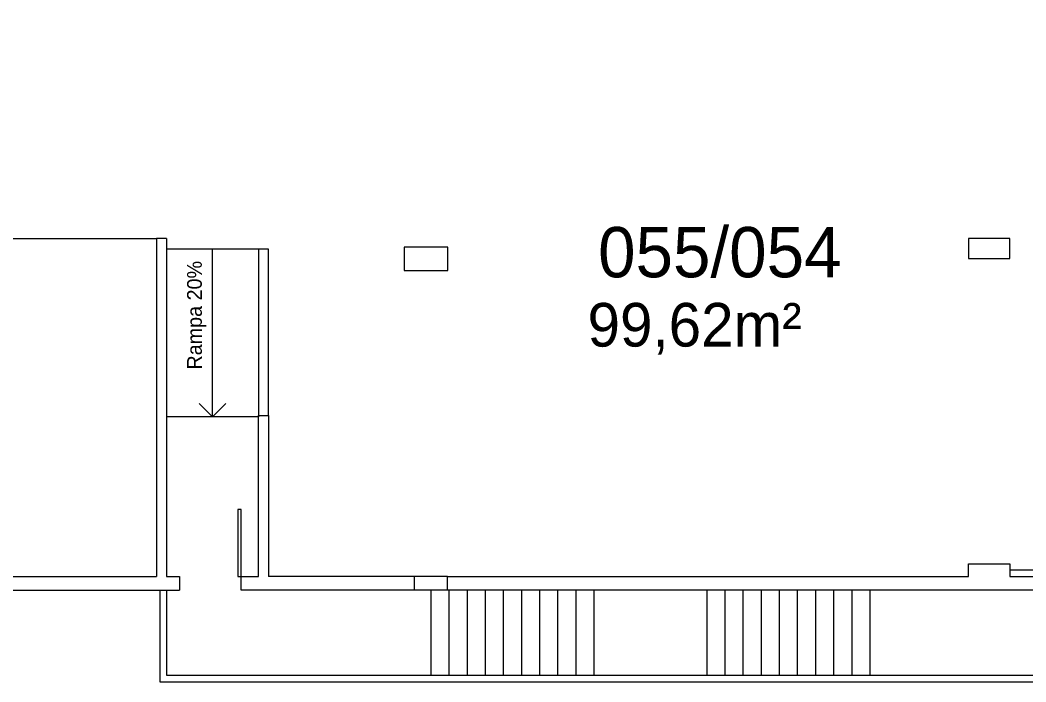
# Model space of a CAD drawing. Header units: metres. Extents: x 2999 to 3109, y 1752 to 1796.
# Drawn here: x 3085.73 to 3100.71, y 1756.78 to 1766.64 of the extents above; entities that cross this region are included whole.
import ezdxf

# ---------------------------------------------------------------- set-up
doc = ezdxf.new("R2010")
doc.units = ezdxf.units.M
doc.layers.add('PAREDES', color=7, linetype='Continuous')
doc.layers.add('VAGAS', color=253, linetype='Continuous')
doc.styles.add('PADRAO MK', font='')
doc.styles.add('ROMANS', font='romans', dxfattribs={"height": 0.16})
doc.styles.get("Standard").update_dxf_attribs({"font": 'arial.ttf'})
doc.styles.get('PADRAO MK').set_extended_font_data('AvantGarde Bk BT')
doc.dimstyles.new('Cota', dxfattribs={"dimtxt": 0.07, "dimasz": 0.08, "dimexe": 0.04, "dimexo": 0.04, "dimgap": 0.02, "dimtad": 1, "dimtxsty": 'Standard', "dimcen": 2.5, "dimclrd": 252, "dimclre": 252, "dimadec": 0, "dimazin": 0, "dimtfac": 1, "dimtmove": 0, "dimatfit": 3, "dimfxl": 1, "dimarcsym": 0})

# ---------------------------------------------------------------- blocks, each defined once
blk = doc.blocks.new('*D9')
at = {"layer": 'DEFPOINTS', "color": 0, "transparency": 16777216}
for p in [(3055.03, 1790.49), (3101.001, 1756.777), (3108.221, 1756.777)]:
    blk.add_point(p, dxfattribs=at)
at = {"layer": 'VAGAS', "color": 1, "lineweight": -2, "transparency": 16777216}
for p, q in [((3055.33, 1790.49), (3108.721, 1790.49)), ((3108.221, 1790.14), (3108.221, 1757.127)), ((3101.301, 1756.777), (3108.721, 1756.777))]:
    blk.add_line(p, q, dxfattribs=at)
at = {"layer": 'VAGAS', "color": 1, "transparency": 16777216}
for points in [[(3108.163, 1790.14), (3108.28, 1790.14), (3108.221, 1790.49)], [(3108.163, 1757.127), (3108.28, 1757.127), (3108.221, 1756.777)]]:
    blk.add_solid(points, dxfattribs=at)
at = {"layer": 'VAGAS', "color": 7, "transparency": 16777216, "insert": (3107.407, 1773.634), "char_height": 0.16, "attachment_point": 5, "rotation": 90, "style": 'ROMANS'}
blk.add_mtext('{\\H7.5x;33,71}', dxfattribs=at)
blk = doc.blocks.new('_ArchTick')
at = {"color": 0, "linetype": 'ByBlock', "const_width": 0.15}
blk.add_lwpolyline([(-0.5, -0.5), (0.5, 0.5)], dxfattribs=at)

msp = doc.modelspace()

# ---------------------------------------------------------------- linework, layer by layer
at = {"layer": 'PAREDES', "color": 253, "lineweight": 0}
for p, q in [((3084.187, 1763.386), (3087.762, 1763.386)), ((3087.762, 1763.386), (3087.762, 1758.347)), ((3087.912, 1763.386), (3087.762, 1763.386)), ((3087.912, 1763.386), (3087.912, 1758.347)), ((3092.103, 1763.257), (3091.453, 1763.257)), ((3091.453, 1763.257), (3091.453, 1762.907)), ((3092.103, 1762.907), (3092.103, 1763.257)), ((3099.853, 1763.387), (3099.853, 1763.087)), ((3100.473, 1763.387), (3099.853, 1763.387)), ((3100.473, 1763.087), (3100.473, 1763.387)), ((3089.282, 1763.227), (3087.912, 1763.227)), ((3088.597, 1761.127), (3088.597, 1763.227)), ((3089.432, 1763.227), (3089.282, 1763.227)), ((3089.282, 1763.227), (3089.282, 1760.727)), ((3089.432, 1760.748), (3089.432, 1763.227)), ((3099.853, 1763.087), (3100.473, 1763.087)), ((3091.453, 1762.907), (3092.103, 1762.907)), ((3088.597, 1760.727), (3088.597, 1761.127)), ((3088.597, 1760.727), (3088.397, 1760.927)), ((3088.797, 1760.927), (3088.597, 1760.727)), ((3089.282, 1760.727), (3087.912, 1760.727)), ((3089.282, 1758.348), (3089.282, 1760.748)), ((3089.282, 1760.748), (3089.432, 1760.748)), ((3089.432, 1760.748), (3089.432, 1758.348)), ((3089.022, 1759.348), (3088.972, 1759.348)), ((3088.972, 1759.348), (3088.972, 1758.348)), ((3089.022, 1758.348), (3089.022, 1759.348)), ((3099.853, 1758.347), (3099.853, 1758.537)), ((3099.853, 1758.537), (3100.473, 1758.537)), ((3100.473, 1758.537), (3100.473, 1758.347)), ((3084.012, 1758.347), (3087.762, 1758.347)), ((3087.912, 1758.347), (3088.107, 1758.347)), ((3088.107, 1758.347), (3088.107, 1758.147)), ((3088.972, 1758.348), (3089.022, 1758.348)), ((3089.022, 1758.348), (3089.282, 1758.348)), ((3089.022, 1758.147), (3089.022, 1758.348)), ((3091.598, 1758.347), (3089.432, 1758.348)), ((3092.098, 1758.347), (3091.598, 1758.347)), ((3091.598, 1758.347), (3091.598, 1758.147)), ((3092.098, 1758.348), (3099.853, 1758.348)), ((3092.098, 1758.147), (3092.098, 1758.347)), ((3100.473, 1758.447), (3102.443, 1758.447)), ((3100.473, 1758.347), (3102.403, 1758.347)), ((3074.452, 1758.147), (3088.107, 1758.147)), ((3087.812, 1758.147), (3087.812, 1756.777)), ((3087.912, 1758.147), (3087.912, 1756.877)), ((3102.643, 1758.147), (3089.022, 1758.147)), ((3091.852, 1756.877), (3091.852, 1758.147)), ((3092.122, 1756.877), (3092.122, 1758.147)), ((3092.392, 1756.877), (3092.392, 1758.147)), ((3092.662, 1756.877), (3092.662, 1758.147)), ((3092.932, 1756.877), (3092.932, 1758.147)), ((3093.202, 1756.935), (3093.202, 1758.147)), ((3093.472, 1756.877), (3093.472, 1758.147)), ((3093.742, 1756.877), (3093.742, 1758.147)), ((3094.012, 1756.877), (3094.012, 1758.147)), ((3094.282, 1756.877), (3094.282, 1758.147)), ((3095.961, 1756.877), (3095.961, 1758.147)), ((3096.231, 1756.877), (3096.231, 1758.147)), ((3096.501, 1756.877), (3096.501, 1758.147)), ((3096.771, 1756.877), (3096.771, 1758.147)), ((3097.041, 1756.877), (3097.041, 1758.147)), ((3097.311, 1756.877), (3097.311, 1758.147)), ((3097.581, 1756.877), (3097.581, 1758.147)), ((3097.851, 1756.877), (3097.851, 1758.147)), ((3098.121, 1756.877), (3098.121, 1758.147)), ((3098.391, 1756.877), (3098.391, 1758.147)), ((3087.912, 1756.877), (3093.144, 1756.877)), ((3093.144, 1756.877), (3100.901, 1756.877)), ((3093.202, 1756.877), (3093.202, 1756.935)), ((3087.812, 1756.777), (3093.044, 1756.777)), ((3093.044, 1756.777), (3101.001, 1756.777))]:
    msp.add_line(p, q, dxfattribs=at)

# ---------------------------------------------------------------- texts
at = {"layer": 'PAREDES', "color": 253, "lineweight": 0, "style": 'PADRAO MK'}
for s, height, p in [('055/054', 0.75, (3094.339, 1762.807)), ('99,62m²', 0.65, (3094.182, 1761.775))]:
    msp.add_text(s, height=height, dxfattribs=at).set_placement(p)
msp.add_text('Rampa 20%%%', height=0.22, rotation=90, dxfattribs=at).set_placement((3088.438, 1761.432))

# ---------------------------------------------------------------- dimensions: what is measured, and where the dimension line sits
at = {"layer": 'VAGAS', "color": 253}
dim = msp.add_linear_dim(base=(3108.221, 1756.777), p1=(3055.03, 1790.49), p2=(3101.001, 1756.777), angle=270, text='{\\H7.5x;<>}', dimstyle='Cota', override={"dimtxt": 0.63, "dimasz": 0.35, "dimexe": 0.5, "dimexo": 0.3, "dimgap": 0.1, "dimtxsty": 'ROMANS', "dimblk1": 'ArchTick', "dimblk2": 'ArchTick', "dimclrd": 1, "dimclre": 1, "dimclrt": 7}, dxfattribs=at)
dim.commit()
dim.dimension.update_dxf_attribs({"geometry": '*D9', "text_midpoint": (3107.407, 1773.634)})

doc.saveas('drawing.dxf')
